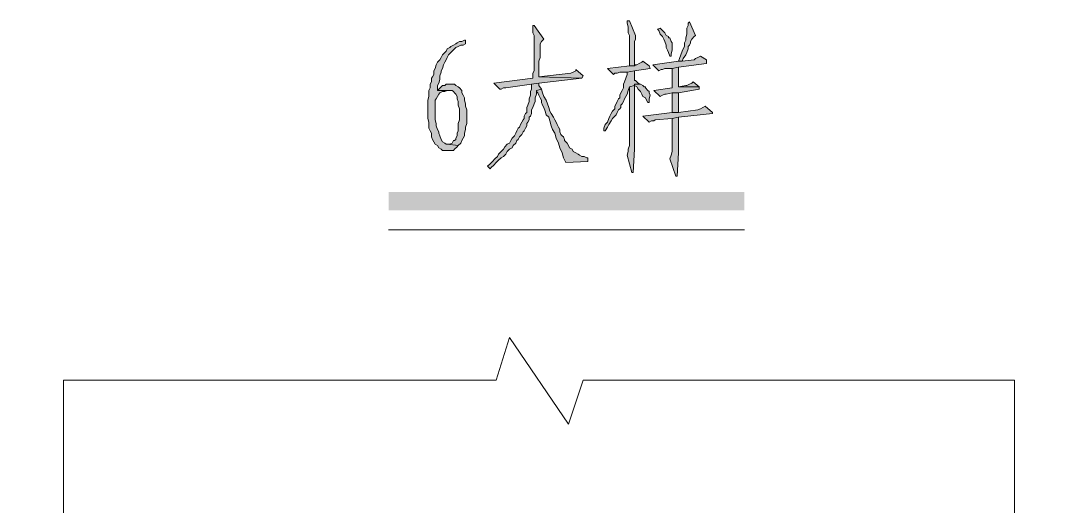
# Model space of a CAD drawing. Header units: inches. Extents: x 20 to 409, y 5 to 283.
# Drawn here: x 226.15 to 262.05, y 58.73 to 75.54 of the extents above; entities that cross this region are included whole.
import ezdxf

# ---------------------------------------------------------------- set-up
doc = ezdxf.new("R2010")
doc.units = ezdxf.units.IN
doc.header["$MEASUREMENT"] = 0
doc.layers.add('C00-00-00', color=7, linetype='Continuous')

msp = doc.modelspace()

# ---------------------------------------------------------------- hatches: boundary and pattern name
at = {"layer": 'C00-00-00'}
h = msp.add_hatch(color=0, dxfattribs=at)
h.dxf.hatch_style = 2
h.paths.add_polyline_path([(247.236, 75.54), (247.151, 75.54), (247.151, 75.456), (247.193, 75.329), (247.193, 75.117), (247.236, 75.032), (247.236, 73.974), (247.405, 73.974), (247.405, 74.397), (247.405, 74.44), (247.405, 74.821), (247.447, 74.905), (247.447, 75.032)])
h = msp.add_hatch(color=0, dxfattribs=at)
h.dxf.hatch_style = 2
h.paths.add_polyline_path([(249.31, 75.498), (249.268, 75.456), (249.268, 75.371), (249.225, 75.286), (249.225, 75.075), (249.183, 74.948), (249.183, 74.863), (249.141, 74.778), (249.141, 74.651), (249.098, 74.567), (249.056, 74.482), (249.014, 74.355), (248.971, 74.228), (248.929, 74.143), (249.056, 74.143), (249.098, 74.228), (249.183, 74.355), (249.225, 74.44), (249.268, 74.567), (249.268, 74.651), (249.31, 74.694), (249.352, 74.778), (249.352, 74.821), (249.395, 74.905), (249.479, 74.99), (249.522, 75.032)])
h = msp.add_hatch(color=0, dxfattribs=at)
h.dxf.hatch_style = 2
h.paths.add_polyline_path([(243.934, 75.371), (243.891, 75.371), (243.891, 75.286), (243.891, 75.117), (243.934, 75.032), (243.934, 73.805), (243.891, 73.72), (243.891, 73.551), (242.537, 73.381), (242.748, 73.17), (242.791, 73.17), (242.875, 73.212), (242.96, 73.212), (243.849, 73.339), (244.103, 73.381), (245.585, 73.551), (244.103, 73.593), (244.103, 74.143), (244.145, 74.27), (244.145, 74.736), (244.188, 74.821), (244.272, 74.905)])
h = msp.add_hatch(color=0, dxfattribs=at)
h.dxf.hatch_style = 2
h.paths.add_polyline_path([(248.294, 75.286), (248.209, 75.244), (248.252, 75.202), (248.294, 75.075), (248.379, 74.99), (248.421, 74.905), (248.463, 74.821), (248.506, 74.694), (248.506, 74.609), (248.548, 74.524), (248.59, 74.44), (248.633, 74.313), (248.675, 74.313), (248.675, 74.397), (248.717, 74.524), (248.717, 74.778), (248.675, 74.821), (248.633, 74.948), (248.59, 74.948), (248.59, 74.99), (248.506, 75.032), (248.463, 75.117), (248.379, 75.202)])
h = msp.add_hatch(color=0, dxfattribs=at)
h.dxf.hatch_style = 2
h.paths.add_polyline_path([(241.563, 74.863), (241.521, 74.863), (241.436, 74.821), (241.351, 74.821), (241.267, 74.778), (241.224, 74.736), (241.14, 74.694), (241.055, 74.651), (241.013, 74.609), (240.928, 74.567), (240.886, 74.482), (240.801, 74.397), (240.759, 74.355), (240.716, 74.27), (240.674, 74.186), (240.589, 74.101), (240.547, 74.016), (240.505, 73.889), (240.462, 73.805), (240.462, 73.678), (240.42, 73.593), (240.378, 73.551), (240.378, 73.424), (240.335, 73.339), (240.335, 73.212), (240.293, 73.127), (240.293, 73), (240.293, 72.916), (240.251, 72.789), (240.251, 72.154), (240.293, 72.027), (240.293, 71.815), (240.335, 71.73), (240.378, 71.646), (240.378, 71.519), (240.42, 71.434), (240.462, 71.349), (240.505, 71.265), (240.589, 71.222), (240.632, 71.138), (240.716, 71.095), (240.759, 71.053), (241.14, 71.053), (241.182, 71.095), (241.267, 71.18), (241.309, 71.222), (240.928, 71.265), (240.886, 71.265), (240.843, 71.307), (240.759, 71.349), (240.716, 71.434), (240.674, 71.561), (240.632, 71.646), (240.632, 71.688), (240.589, 71.773), (240.547, 71.9), (240.547, 71.984), (240.505, 72.111), (240.505, 72.789), (240.547, 72.831), (240.589, 72.916), (240.632, 73), (240.674, 73.043), (240.759, 73.085), (240.843, 73.085), (240.928, 73.127), (241.055, 73.127), (240.589, 73.127), (240.589, 73.297), (240.632, 73.381), (240.674, 73.508), (240.674, 73.635), (240.716, 73.762), (240.716, 73.805), (240.759, 73.889), (240.801, 74.016), (240.843, 74.101), (240.886, 74.186), (240.928, 74.27), (240.97, 74.355), (241.055, 74.44), (241.097, 74.482), (241.182, 74.567), (241.224, 74.609), (241.309, 74.651), (241.394, 74.694), (241.478, 74.694), (241.563, 74.736)])
h = msp.add_hatch(color=0, dxfattribs=at)
h.dxf.hatch_style = 2
h.paths.add_polyline_path([(249.691, 74.313), (249.606, 74.27), (249.522, 74.228), (249.479, 74.186), (249.056, 74.143), (248.929, 74.143), (248.04, 74.016), (248.252, 73.805), (248.336, 73.847), (248.379, 73.847), (248.463, 73.889), (248.717, 73.889), (248.929, 73.932), (249.903, 74.059), (249.903, 74.186)])
h = msp.add_hatch(color=0, dxfattribs=at)
h.dxf.hatch_style = 2
h.paths.add_polyline_path([(247.701, 74.143), (247.659, 74.101), (247.574, 74.059), (247.49, 74.016), (247.447, 74.016), (247.405, 73.974), (247.236, 73.974), (246.474, 73.889), (246.685, 73.678), (246.728, 73.72), (246.812, 73.72), (246.897, 73.762), (247.151, 73.762), (247.405, 73.805), (247.955, 73.889), (247.913, 73.974)])
h = msp.add_hatch(color=0, dxfattribs=at)
h.dxf.hatch_style = 2
h.paths.add_polyline_path([(245.373, 73.847), (245.373, 73.805), (245.288, 73.762), (245.204, 73.72), (244.103, 73.593), (245.585, 73.551), (245.627, 73.635)])
h = msp.add_hatch(color=0, dxfattribs=at)
h.dxf.hatch_style = 2
h.paths.add_polyline_path([(247.405, 73.805), (247.151, 73.762), (247.151, 73.678), (247.109, 73.551), (247.066, 73.424), (247.024, 73.339), (247.024, 73.212), (246.982, 73.127), (246.939, 73.043), (246.897, 72.958), (246.897, 72.873), (246.855, 72.831), (246.812, 72.746), (246.77, 72.662), (246.728, 72.577), (246.728, 72.492), (246.643, 72.408), (246.601, 72.323), (246.558, 72.238), (246.516, 72.154), (246.474, 72.027), (246.389, 71.942), (246.347, 71.815), (246.347, 71.73), (246.389, 71.73), (246.474, 71.857), (246.516, 71.942), (246.601, 72.069), (246.643, 72.154), (246.728, 72.238), (246.77, 72.281), (246.812, 72.365), (246.855, 72.45), (246.897, 72.492), (246.939, 72.535), (246.939, 72.619), (246.982, 72.662), (247.024, 72.746), (247.066, 72.831), (247.109, 72.916), (247.151, 73), (247.193, 73.127), (247.236, 73.254), (247.405, 73.297), (247.405, 73.339), (247.617, 73.339), (247.532, 73.381), (247.447, 73.466), (247.405, 73.466), (247.405, 73.551)])
h = msp.add_hatch(color=0, dxfattribs=at)
h.dxf.hatch_style = 2
h.paths.add_polyline_path([(248.929, 73.932), (248.717, 73.889), (248.717, 73.212), (248.082, 73.127), (248.294, 72.916), (248.379, 72.958), (248.463, 73), (248.506, 73), (248.717, 73.043), (248.929, 73.043), (249.649, 73.17), (249.649, 73.254), (248.929, 73.254)])
h = msp.add_hatch(color=0, dxfattribs=at)
h.dxf.hatch_style = 2
h.paths.add_polyline_path([(241.097, 73.339), (240.886, 73.339), (240.843, 73.297), (240.759, 73.297), (240.716, 73.254), (240.632, 73.17), (240.589, 73.127), (241.097, 73.127), (241.14, 73.085), (241.182, 73.043), (241.224, 73), (241.267, 72.916), (241.267, 72.831), (241.309, 72.746), (241.309, 72.619), (241.351, 72.492), (241.351, 72.111), (241.309, 71.984), (241.309, 71.73), (241.267, 71.646), (241.267, 71.561), (241.224, 71.476), (241.224, 71.434), (241.182, 71.392), (241.14, 71.392), (241.097, 71.307), (241.013, 71.265), (240.928, 71.265), (241.309, 71.222), (241.394, 71.307), (241.436, 71.392), (241.478, 71.476), (241.521, 71.561), (241.521, 71.646), (241.563, 71.773), (241.563, 71.857), (241.605, 71.984), (241.605, 72.45), (241.563, 72.577), (241.563, 72.662), (241.521, 72.789), (241.521, 72.873), (241.478, 72.958), (241.436, 73.043), (241.436, 73.127), (241.351, 73.212), (241.309, 73.254), (241.224, 73.297), (241.182, 73.339)])
h = msp.add_hatch(color=0, dxfattribs=at)
h.dxf.hatch_style = 2
h.paths.add_polyline_path([(244.103, 73.381), (243.849, 73.339), (243.849, 73.17), (243.807, 73.085), (243.807, 72.958), (243.764, 72.831), (243.764, 72.746), (243.722, 72.619), (243.68, 72.535), (243.68, 72.365), (243.637, 72.323), (243.595, 72.238), (243.595, 72.154), (243.553, 72.111), (243.51, 72.027), (243.468, 71.942), (243.426, 71.857), (243.383, 71.815), (243.341, 71.73), (243.299, 71.646), (243.256, 71.561), (243.172, 71.476), (243.129, 71.392), (243.087, 71.307), (243.002, 71.265), (242.918, 71.18), (242.875, 71.095), (242.791, 71.011), (242.706, 70.926), (242.664, 70.841), (242.579, 70.757), (242.494, 70.672), (242.41, 70.587), (242.325, 70.503), (242.41, 70.418), (242.452, 70.46), (242.537, 70.545), (242.621, 70.63), (242.706, 70.714), (242.791, 70.799), (242.875, 70.841), (242.96, 70.926), (243.002, 71.011), (243.087, 71.095), (243.172, 71.138), (243.214, 71.222), (243.299, 71.307), (243.341, 71.392), (243.383, 71.434), (243.426, 71.519), (243.51, 71.603), (243.553, 71.688), (243.595, 71.73), (243.637, 71.815), (243.68, 71.9), (243.68, 71.984), (243.722, 72.027), (243.764, 72.111), (243.764, 72.196), (243.807, 72.238), (243.849, 72.323), (243.849, 72.45), (243.891, 72.535), (243.934, 72.662), (243.976, 72.746), (243.976, 72.873), (244.018, 73), (244.018, 73.127), (244.188, 73.17), (244.103, 73.297)])
h = msp.add_hatch(color=0, dxfattribs=at)
h.dxf.hatch_style = 2
h.paths.add_polyline_path([(247.405, 73.297), (247.236, 73.254), (247.236, 71.222), (247.193, 71.095), (247.193, 71.011), (247.151, 70.884), (247.32, 70.291), (247.363, 70.291), (247.405, 71.095)])
h = msp.add_hatch(color=0, dxfattribs=at)
h.dxf.hatch_style = 2
h.paths.add_polyline_path([(247.617, 73.339), (247.405, 73.339), (247.405, 73.297), (247.49, 73.254), (247.532, 73.17), (247.617, 73.085), (247.659, 73), (247.701, 72.916), (247.786, 72.873), (247.828, 72.789), (247.871, 72.704), (247.913, 72.704), (247.913, 72.831), (247.955, 72.958), (247.913, 73.043), (247.913, 73.085), (247.871, 73.127), (247.786, 73.212), (247.786, 73.254), (247.744, 73.254), (247.701, 73.297)])
h = msp.add_hatch(color=0, dxfattribs=at)
h.dxf.hatch_style = 2
h.paths.add_polyline_path([(249.437, 73.424), (249.395, 73.381), (249.31, 73.339), (249.225, 73.297), (249.183, 73.297), (248.929, 73.254), (249.649, 73.254)])
h = msp.add_hatch(color=0, dxfattribs=at)
h.dxf.hatch_style = 2
h.paths.add_polyline_path([(244.188, 73.17), (244.018, 73.127), (244.018, 73.085), (244.061, 73.043), (244.103, 72.958), (244.145, 72.873), (244.188, 72.789), (244.188, 72.704), (244.23, 72.619), (244.272, 72.535), (244.315, 72.408), (244.357, 72.281), (244.442, 72.196), (244.484, 72.069), (244.526, 71.9), (244.569, 71.773), (244.653, 71.646), (244.696, 71.476), (244.78, 71.307), (244.823, 71.138), (244.907, 70.968), (244.95, 70.799), (245.034, 70.63), (245.796, 70.672), (245.796, 70.799), (245.754, 70.799), (245.669, 70.841), (245.585, 70.841), (245.5, 70.884), (245.458, 70.926), (245.373, 70.968), (245.288, 71.011), (245.246, 71.095), (245.161, 71.138), (245.119, 71.222), (245.077, 71.307), (245.034, 71.349), (244.992, 71.392), (244.992, 71.434), (244.95, 71.519), (244.907, 71.561), (244.865, 71.603), (244.823, 71.688), (244.823, 71.773), (244.78, 71.857), (244.738, 71.942), (244.696, 72.027), (244.653, 72.111), (244.611, 72.196), (244.526, 72.323), (244.484, 72.408), (244.442, 72.535), (244.399, 72.662), (244.357, 72.789), (244.272, 72.916), (244.23, 73.043)])
h = msp.add_hatch(color=0, dxfattribs=at)
h.dxf.hatch_style = 2
h.paths.add_polyline_path([(248.929, 73.043), (248.717, 73.043), (248.717, 73), (248.717, 72.365), (248.929, 72.365)])
h = msp.add_hatch(color=0, dxfattribs=at)
h.dxf.hatch_style = 2
h.paths.add_polyline_path([(249.86, 72.577), (249.776, 72.535), (249.691, 72.492), (249.606, 72.45), (248.929, 72.365), (248.717, 72.365), (247.701, 72.238), (247.913, 72.027), (247.998, 72.069), (248.082, 72.069), (248.125, 72.111), (248.717, 72.154), (248.929, 72.196), (250.114, 72.323), (250.114, 72.365)])
h = msp.add_hatch(color=0, dxfattribs=at)
h.dxf.hatch_style = 2
h.paths.add_polyline_path([(248.929, 72.196), (248.717, 72.154), (248.717, 71.011), (248.675, 70.884), (248.633, 70.757), (248.844, 70.164), (248.887, 70.164), (248.929, 70.968)])
h = msp.add_hatch(color=0, dxfattribs=at)
h.dxf.hatch_style = 2
h.paths.add_polyline_path([(238.896, 69.614), (238.896, 68.979), (251.215, 69.614)])
h = msp.add_hatch(color=0, dxfattribs=at)
h.dxf.hatch_style = 2
h.paths.add_polyline_path([(238.896, 68.979), (251.215, 69.614), (251.215, 68.979)])

# ---------------------------------------------------------------- linework, layer by layer
at = {"layer": 'C00-00-00', "color": 0, "lineweight": 0}
for points in [[(247.236, 75.54), (247.151, 75.54), (247.151, 75.456), (247.193, 75.329), (247.193, 75.117), (247.236, 75.032), (247.236, 73.974), (247.405, 73.974), (247.405, 74.397), (247.405, 74.44), (247.405, 74.821), (247.447, 74.905), (247.447, 75.032)], [(249.31, 75.498), (249.268, 75.456), (249.268, 75.371), (249.225, 75.286), (249.225, 75.075), (249.183, 74.948), (249.183, 74.863), (249.141, 74.778), (249.141, 74.651), (249.098, 74.567), (249.056, 74.482), (249.014, 74.355), (248.971, 74.228), (248.929, 74.143), (249.056, 74.143), (249.098, 74.228), (249.183, 74.355), (249.225, 74.44), (249.268, 74.567), (249.268, 74.651), (249.31, 74.694), (249.352, 74.778), (249.352, 74.821), (249.395, 74.905), (249.479, 74.99), (249.522, 75.032)], [(243.934, 75.371), (243.891, 75.371), (243.891, 75.286), (243.891, 75.117), (243.934, 75.032), (243.934, 73.805), (243.891, 73.72), (243.891, 73.551), (242.537, 73.381), (242.748, 73.17), (242.791, 73.17), (242.875, 73.212), (242.96, 73.212), (243.849, 73.339), (244.103, 73.381), (245.585, 73.551), (244.103, 73.593), (244.103, 74.143), (244.145, 74.27), (244.145, 74.736), (244.188, 74.821), (244.272, 74.905)], [(248.294, 75.286), (248.209, 75.244), (248.252, 75.202), (248.294, 75.075), (248.379, 74.99), (248.421, 74.905), (248.463, 74.821), (248.506, 74.694), (248.506, 74.609), (248.548, 74.524), (248.59, 74.44), (248.633, 74.313), (248.675, 74.313), (248.675, 74.397), (248.717, 74.524), (248.717, 74.778), (248.675, 74.821), (248.633, 74.948), (248.59, 74.948), (248.59, 74.99), (248.506, 75.032), (248.463, 75.117), (248.379, 75.202)], [(241.563, 74.863), (241.521, 74.863), (241.436, 74.821), (241.351, 74.821), (241.267, 74.778), (241.224, 74.736), (241.14, 74.694), (241.055, 74.651), (241.013, 74.609), (240.928, 74.567), (240.886, 74.482), (240.801, 74.397), (240.759, 74.355), (240.716, 74.27), (240.674, 74.186), (240.589, 74.101), (240.547, 74.016), (240.505, 73.889), (240.462, 73.805), (240.462, 73.678), (240.42, 73.593), (240.378, 73.551), (240.378, 73.424), (240.335, 73.339), (240.335, 73.212), (240.293, 73.127), (240.293, 73), (240.293, 72.916), (240.251, 72.789), (240.251, 72.154), (240.293, 72.027), (240.293, 71.815), (240.335, 71.73), (240.378, 71.646), (240.378, 71.519), (240.42, 71.434), (240.462, 71.349), (240.505, 71.265), (240.589, 71.222), (240.632, 71.138), (240.716, 71.095), (240.759, 71.053), (241.14, 71.053), (241.182, 71.095), (241.267, 71.18), (241.309, 71.222), (240.928, 71.265), (240.886, 71.265), (240.843, 71.307), (240.759, 71.349), (240.716, 71.434), (240.674, 71.561), (240.632, 71.646), (240.632, 71.688), (240.589, 71.773), (240.547, 71.9), (240.547, 71.984), (240.505, 72.111), (240.505, 72.789), (240.547, 72.831), (240.589, 72.916), (240.632, 73), (240.674, 73.043), (240.759, 73.085), (240.843, 73.085), (240.928, 73.127), (241.055, 73.127), (240.589, 73.127), (240.589, 73.297), (240.632, 73.381), (240.674, 73.508), (240.674, 73.635), (240.716, 73.762), (240.716, 73.805), (240.759, 73.889), (240.801, 74.016), (240.843, 74.101), (240.886, 74.186), (240.928, 74.27), (240.97, 74.355), (241.055, 74.44), (241.097, 74.482), (241.182, 74.567), (241.224, 74.609), (241.309, 74.651), (241.394, 74.694), (241.478, 74.694), (241.563, 74.736)], [(249.691, 74.313), (249.606, 74.27), (249.522, 74.228), (249.479, 74.186), (249.056, 74.143), (248.929, 74.143), (248.04, 74.016), (248.252, 73.805), (248.336, 73.847), (248.379, 73.847), (248.463, 73.889), (248.717, 73.889), (248.929, 73.932), (249.903, 74.059), (249.903, 74.186)], [(247.701, 74.143), (247.659, 74.101), (247.574, 74.059), (247.49, 74.016), (247.447, 74.016), (247.405, 73.974), (247.236, 73.974), (246.474, 73.889), (246.685, 73.678), (246.728, 73.72), (246.812, 73.72), (246.897, 73.762), (247.151, 73.762), (247.405, 73.805), (247.955, 73.889), (247.913, 73.974)], [(245.373, 73.847), (245.373, 73.805), (245.288, 73.762), (245.204, 73.72), (244.103, 73.593), (245.585, 73.551), (245.627, 73.635)], [(247.405, 73.805), (247.151, 73.762), (247.151, 73.678), (247.109, 73.551), (247.066, 73.424), (247.024, 73.339), (247.024, 73.212), (246.982, 73.127), (246.939, 73.043), (246.897, 72.958), (246.897, 72.873), (246.855, 72.831), (246.812, 72.746), (246.77, 72.662), (246.728, 72.577), (246.728, 72.492), (246.643, 72.408), (246.601, 72.323), (246.558, 72.238), (246.516, 72.154), (246.474, 72.027), (246.389, 71.942), (246.347, 71.815), (246.347, 71.73), (246.389, 71.73), (246.474, 71.857), (246.516, 71.942), (246.601, 72.069), (246.643, 72.154), (246.728, 72.238), (246.77, 72.281), (246.812, 72.365), (246.855, 72.45), (246.897, 72.492), (246.939, 72.535), (246.939, 72.619), (246.982, 72.662), (247.024, 72.746), (247.066, 72.831), (247.109, 72.916), (247.151, 73), (247.193, 73.127), (247.236, 73.254), (247.405, 73.297), (247.405, 73.339), (247.617, 73.339), (247.532, 73.381), (247.447, 73.466), (247.405, 73.466), (247.405, 73.551)], [(248.929, 73.932), (248.717, 73.889), (248.717, 73.212), (248.082, 73.127), (248.294, 72.916), (248.379, 72.958), (248.463, 73), (248.506, 73), (248.717, 73.043), (248.929, 73.043), (249.649, 73.17), (249.649, 73.254), (248.929, 73.254)], [(241.097, 73.339), (240.886, 73.339), (240.843, 73.297), (240.759, 73.297), (240.716, 73.254), (240.632, 73.17), (240.589, 73.127), (241.097, 73.127), (241.14, 73.085), (241.182, 73.043), (241.224, 73), (241.267, 72.916), (241.267, 72.831), (241.309, 72.746), (241.309, 72.619), (241.351, 72.492), (241.351, 72.111), (241.309, 71.984), (241.309, 71.73), (241.267, 71.646), (241.267, 71.561), (241.224, 71.476), (241.224, 71.434), (241.182, 71.392), (241.14, 71.392), (241.097, 71.307), (241.013, 71.265), (240.928, 71.265), (241.309, 71.222), (241.394, 71.307), (241.436, 71.392), (241.478, 71.476), (241.521, 71.561), (241.521, 71.646), (241.563, 71.773), (241.563, 71.857), (241.605, 71.984), (241.605, 72.45), (241.563, 72.577), (241.563, 72.662), (241.521, 72.789), (241.521, 72.873), (241.478, 72.958), (241.436, 73.043), (241.436, 73.127), (241.351, 73.212), (241.309, 73.254), (241.224, 73.297), (241.182, 73.339)], [(244.103, 73.381), (243.849, 73.339), (243.849, 73.17), (243.807, 73.085), (243.807, 72.958), (243.764, 72.831), (243.764, 72.746), (243.722, 72.619), (243.68, 72.535), (243.68, 72.365), (243.637, 72.323), (243.595, 72.238), (243.595, 72.154), (243.553, 72.111), (243.51, 72.027), (243.468, 71.942), (243.426, 71.857), (243.383, 71.815), (243.341, 71.73), (243.299, 71.646), (243.256, 71.561), (243.172, 71.476), (243.129, 71.392), (243.087, 71.307), (243.002, 71.265), (242.918, 71.18), (242.875, 71.095), (242.791, 71.011), (242.706, 70.926), (242.664, 70.841), (242.579, 70.757), (242.494, 70.672), (242.41, 70.587), (242.325, 70.503), (242.41, 70.418), (242.452, 70.46), (242.537, 70.545), (242.621, 70.63), (242.706, 70.714), (242.791, 70.799), (242.875, 70.841), (242.96, 70.926), (243.002, 71.011), (243.087, 71.095), (243.172, 71.138), (243.214, 71.222), (243.299, 71.307), (243.341, 71.392), (243.383, 71.434), (243.426, 71.519), (243.51, 71.603), (243.553, 71.688), (243.595, 71.73), (243.637, 71.815), (243.68, 71.9), (243.68, 71.984), (243.722, 72.027), (243.764, 72.111), (243.764, 72.196), (243.807, 72.238), (243.849, 72.323), (243.849, 72.45), (243.891, 72.535), (243.934, 72.662), (243.976, 72.746), (243.976, 72.873), (244.018, 73), (244.018, 73.127), (244.188, 73.17), (244.103, 73.297)], [(247.405, 73.297), (247.236, 73.254), (247.236, 71.222), (247.193, 71.095), (247.193, 71.011), (247.151, 70.884), (247.32, 70.291), (247.363, 70.291), (247.405, 71.095)], [(247.617, 73.339), (247.405, 73.339), (247.405, 73.297), (247.49, 73.254), (247.532, 73.17), (247.617, 73.085), (247.659, 73), (247.701, 72.916), (247.786, 72.873), (247.828, 72.789), (247.871, 72.704), (247.913, 72.704), (247.913, 72.831), (247.955, 72.958), (247.913, 73.043), (247.913, 73.085), (247.871, 73.127), (247.786, 73.212), (247.786, 73.254), (247.744, 73.254), (247.701, 73.297)], [(249.437, 73.424), (249.395, 73.381), (249.31, 73.339), (249.225, 73.297), (249.183, 73.297), (248.929, 73.254), (249.649, 73.254)], [(244.188, 73.17), (244.018, 73.127), (244.018, 73.085), (244.061, 73.043), (244.103, 72.958), (244.145, 72.873), (244.188, 72.789), (244.188, 72.704), (244.23, 72.619), (244.272, 72.535), (244.315, 72.408), (244.357, 72.281), (244.442, 72.196), (244.484, 72.069), (244.526, 71.9), (244.569, 71.773), (244.653, 71.646), (244.696, 71.476), (244.78, 71.307), (244.823, 71.138), (244.907, 70.968), (244.95, 70.799), (245.034, 70.63), (245.796, 70.672), (245.796, 70.799), (245.754, 70.799), (245.669, 70.841), (245.585, 70.841), (245.5, 70.884), (245.458, 70.926), (245.373, 70.968), (245.288, 71.011), (245.246, 71.095), (245.161, 71.138), (245.119, 71.222), (245.077, 71.307), (245.034, 71.349), (244.992, 71.392), (244.992, 71.434), (244.95, 71.519), (244.907, 71.561), (244.865, 71.603), (244.823, 71.688), (244.823, 71.773), (244.78, 71.857), (244.738, 71.942), (244.696, 72.027), (244.653, 72.111), (244.611, 72.196), (244.526, 72.323), (244.484, 72.408), (244.442, 72.535), (244.399, 72.662), (244.357, 72.789), (244.272, 72.916), (244.23, 73.043)], [(248.929, 73.043), (248.717, 73.043), (248.717, 73), (248.717, 72.365), (248.929, 72.365)], [(249.86, 72.577), (249.776, 72.535), (249.691, 72.492), (249.606, 72.45), (248.929, 72.365), (248.717, 72.365), (247.701, 72.238), (247.913, 72.027), (247.998, 72.069), (248.082, 72.069), (248.125, 72.111), (248.717, 72.154), (248.929, 72.196), (250.114, 72.323), (250.114, 72.365)], [(248.929, 72.196), (248.717, 72.154), (248.717, 71.011), (248.675, 70.884), (248.633, 70.757), (248.844, 70.164), (248.887, 70.164), (248.929, 70.968)]]:
    msp.add_lwpolyline(points, close=True, dxfattribs=at)
for points in [[(238.896, 68.301), (251.215, 68.301)], [(260.571, 63.094), (245.627, 63.094), (245.119, 61.57), (243.087, 64.576), (242.621, 63.094), (227.635, 63.094)], [(227.635, 63.094), (227.635, 49.886), (229.159, 49.378), (226.154, 47.389), (227.635, 46.881), (227.635, 33.63)], [(260.571, 63.094), (260.571, 49.886), (262.052, 49.378), (259.089, 47.389), (260.571, 46.881), (260.571, 33.63)]]:
    msp.add_lwpolyline(points, dxfattribs=at)

doc.saveas('drawing.dxf')
